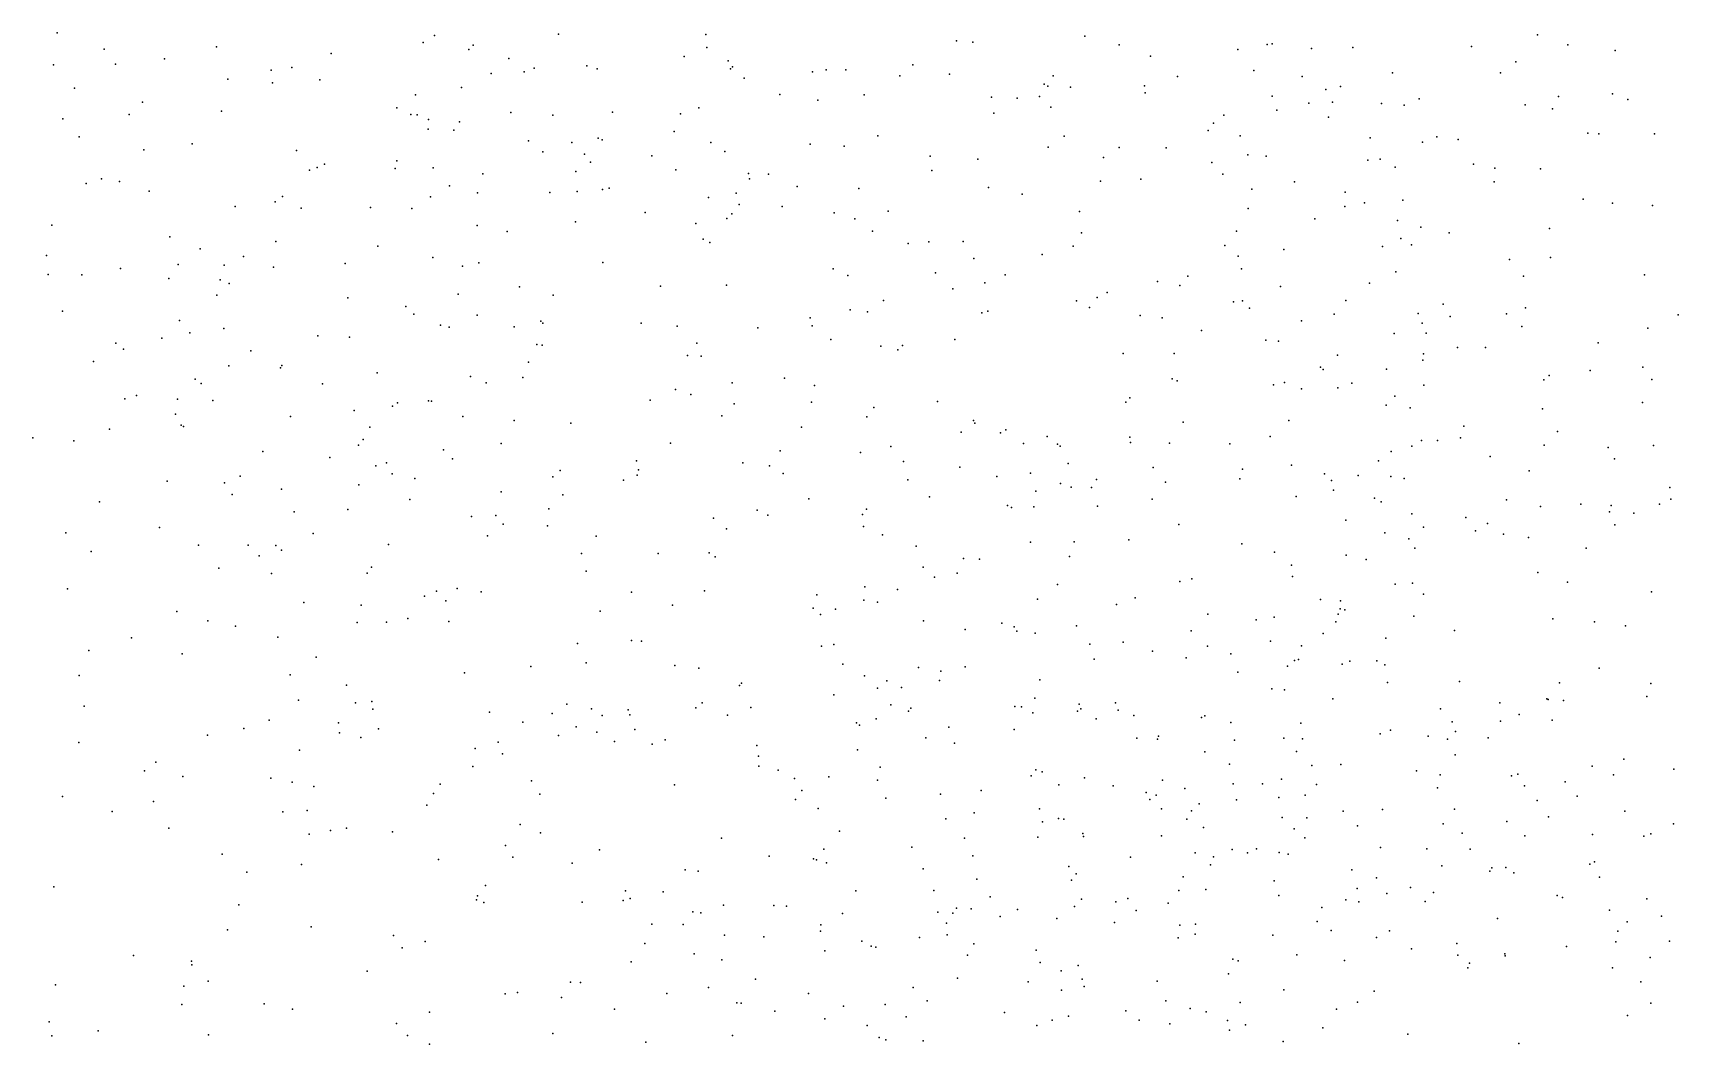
# Model space of a CAD drawing. Header units: metres. Extents: x -25 to 25, y -27.7 to 27.8.
# Drawn here: x 10.821 to 13.638, y -12.13 to -10.398 of the extents above; entities that cross this region are included whole.
import ezdxf

# ---------------------------------------------------------------- set-up
doc = ezdxf.new("R2010")
doc.units = ezdxf.units.M

msp = doc.modelspace()

# ---------------------------------------------------------------- linework, layer by layer
for p in [(10.8628, -10.398, 3.4108), (11.1354, -10.4219, 16.1214), (11.4894, -10.4142, 5.8143), (11.509, -10.4025, 3.6937), (11.5752, -10.419, -11.3061), (11.7215, -10.4002, -7.0983), (11.9736, -10.4009, -19.6477), (12.4028, -10.4116, 10.1329), (12.4309, -10.4138, -20.0808), (12.6222, -10.4036, 4.6387), (12.681, -10.4186, 15.8109), (12.9345, -10.4179, 4.0782), (12.943, -10.4166, 6.306), (13.2847, -10.4215, 16.6346), (13.3977, -10.4012, -7.805), (13.4497, -10.4184, 16.7118), (10.9432, -10.4257, 9.9152), (11.0468, -10.4427, -6.8816), (11.332, -10.4333, 9.7345), (11.5679, -10.4267, 5.1676), (11.6362, -10.4418, 13.3224), (11.9364, -10.4385, 10.2882), (11.9752, -10.4229, 13.9587), (12.0119, -10.4458, 13.6585), (12.7348, -10.4377, -20.2729), (12.8846, -10.4266, 2.7662), (13.0107, -10.4247, 3.6458), (13.0812, -10.423, 3.2635), (13.3604, -10.4473, -7.3623), (13.5305, -10.4283, 10.768), (10.8564, -10.4529, 2.2303), (10.9629, -10.4514, 1.5751), (11.1552, -10.4774, -20.3938), (11.2294, -10.462, -11.3904), (11.2649, -10.4572, -7.0926), (11.3128, -10.4785, 2.7569), (11.6058, -10.4673, 5.9591), (11.6624, -10.465, 13.823), (11.6794, -10.4587, 5.0634), (11.77, -10.4545, 10.4057), (11.7875, -10.4593, 3.5753), (12.0159, -10.4594, 2.7331), (12.0193, -10.4564, 4.7741), (12.0391, -10.4757, 8.9251), (12.1561, -10.4647, 4.6867), (12.1796, -10.4614, 2.6662), (12.2135, -10.4614, -19.9388), (12.3059, -10.4718, 9.0921), (12.3279, -10.4526, 4.6145), (12.3907, -10.4689, -7.1001), (12.568, -10.4714, 9.6287), (12.7812, -10.4726, 2.6389), (12.912, -10.4623, 4.2796), (12.9944, -10.4729, -7.1828), (13.1493, -10.4667, 16.4361), (13.334, -10.4663, 10.0709), (10.8927, -10.4926, 16.2535), (11.2316, -10.4834, -11.8614), (11.4765, -10.5043, -7.2462), (11.5552, -10.4913, 9.5342), (12.1005, -10.5035, 15.5269), (12.2446, -10.5042, 3.326), (12.5447, -10.5068, 15.7386), (12.5529, -10.4861, 2.5811), (12.5589, -10.4895, 4.5703), (12.5982, -10.4908, 10.1226), (12.7245, -10.4889, 4.8349), (12.726, -10.5008, 6.2943), (12.9434, -10.5066, 15.9984), (13.0352, -10.4951, 3.8209), (13.0602, -10.4898, 16.1247), (13.4334, -10.5067, -1.8478), (13.5259, -10.5024, -8.0121), (11.0088, -10.5165, -7.2576), (11.1445, -10.5323, 9.8362), (11.4445, -10.5263, -11.1452), (11.6399, -10.5346, -6.1271), (11.8139, -10.5337, 6.0665), (11.9617, -10.5264, -6.4443), (12.1652, -10.5135, 10.1219), (12.4629, -10.5083, 9.4586), (12.4669, -10.5355, 4.4075), (12.5064, -10.5098, 4.1766), (12.5644, -10.5253, -7.9124), (12.9512, -10.5301, 3.4854), (13.006, -10.5185, 3.0373), (13.0467, -10.5164, 2.8751), (13.1304, -10.5187, 3.1438), (13.169, -10.5221, 10.5059), (13.1951, -10.5112, -2.0545), (13.3766, -10.5211, 10.6568), (13.4235, -10.5279, 6.1893), (13.5525, -10.5123, -20.6649), (10.8723, -10.5455, -5.8912), (10.9859, -10.5378, 2.0471), (11.4686, -10.5378, 10.4614), (11.4793, -10.5382, -11.6012), (11.4982, -10.563, 5.2813), (11.4984, -10.5463, 2.7846), (11.5515, -10.5503, 15.8983), (11.7116, -10.5387, 9.3231), (11.9304, -10.5364, 15.564), (12.843, -10.5525, -8.2955), (12.8605, -10.5388, 4.4411), (13.0395, -10.5424, -8.4112), (10.9007, -10.5762, -11.4963), (11.0941, -10.5883, 10.3711), (11.5418, -10.5649, -20.2887), (11.6698, -10.5827, 2.783), (11.7441, -10.586, 15.7423), (11.7893, -10.5785, 13.4521), (11.7959, -10.5813, -11.181), (11.9195, -10.5668, 8.983), (11.982, -10.586, 3.4113), (12.1521, -10.5888, -7.4315), (12.2103, -10.5918, 6.0984), (12.2682, -10.5746, 15.5856), (12.587, -10.5752, 6.2567), (12.8335, -10.5654, 10.2168), (12.8887, -10.5744, 4.9965), (13.111, -10.5776, 3.5826), (13.2009, -10.5852, -8.6534), (13.2251, -10.5761, 16.3232), (13.2616, -10.5807, 9.9957), (13.4836, -10.5695, 5.0691), (13.5025, -10.5707, 10.0883), (13.5977, -10.571, 6.066), (11.0113, -10.5981, 9.9783), (11.2724, -10.5993, -7.4483), (11.4443, -10.6173, 9.5846), (11.6944, -10.6018, 13.7356), (11.7657, -10.6058, 9.1897), (11.7759, -10.6196, 5.019), (11.881, -10.6084, 2.7282), (12.006, -10.6011, 6.0989), (12.3575, -10.6094, -20.1601), (12.439, -10.6145, 9.2745), (12.5599, -10.5939, 3.946), (12.6542, -10.6117, -8.1683), (12.6815, -10.5944, -7.1342), (12.762, -10.5948, 15.8492), (12.8397, -10.62, -1.9133), (12.9013, -10.6069, 2.6372), (12.9329, -10.609, -8.6205), (13.1071, -10.6163, 3.9366), (13.1283, -10.6142, 9.9211), (10.9387, -10.6481, 3.0603), (11.2947, -10.6332, 10.3794), (11.3083, -10.6286, 16.1182), (11.3205, -10.6231, 5.5623), (11.4414, -10.6302, 16.0289), (11.5065, -10.6294, 6.1084), (11.5917, -10.6396, 9.394), (11.7509, -10.6354, -11.562), (11.922, -10.6325, 13.9919), (12.0468, -10.6386, 8.7686), (12.0481, -10.6478, -6.7373), (12.0808, -10.6403, 15.6077), (12.3603, -10.6335, 6.1744), (12.8587, -10.6399, 9.755), (13.1541, -10.6279, 3.1871), (13.2879, -10.6229, 6.2704), (13.3244, -10.6297, -20.5526), (13.4028, -10.6307, 16.3446), (10.9127, -10.6558, 2.4401), (10.9696, -10.6526, 2.6221), (11.0206, -10.6693, 16.2806), (11.5347, -10.6602, 10.3892), (11.5824, -10.6718, 5.1972), (11.7062, -10.6715, -7.4073), (11.7532, -10.6697, 10.3118), (11.7964, -10.6664, 6.2091), (11.8081, -10.6638, 13.8822), (12.0256, -10.6723, 13.697), (12.13, -10.6614, 2.6073), (12.2353, -10.6648, 8.8383), (12.4576, -10.6628, 2.4829), (12.5151, -10.6741, 3.1597), (12.6495, -10.6521, 9.5455), (12.7185, -10.6486, 3.6949), (12.9087, -10.6659, 6.3177), (12.9814, -10.6532, 15.9461), (13.0682, -10.6706, -20.4404), (13.3233, -10.6532, 16.2103), (11.1675, -10.6955, 9.894), (11.236, -10.6872, 2.6626), (11.2486, -10.6781, 5.8179), (11.2804, -10.698, -12.0169), (11.3996, -10.697, 2.7083), (11.4704, -10.6991, 3.4296), (11.5022, -10.6791, -11.7612), (11.978, -10.6801, 10.1368), (12.0304, -10.692, 4.8835), (12.1044, -10.6955, 6.1734), (12.286, -10.7034, 4.7965), (12.6135, -10.7042, -20.3252), (12.9024, -10.6986, -7.2042), (13.0676, -10.6952, 4.3502), (13.1016, -10.689, -2.168), (13.1667, -10.6844, -8.8434), (13.4755, -10.6828, -8.6965), (13.5262, -10.6898, 6.1458), (13.5942, -10.6939, 11.0089), (10.8539, -10.7275, 10.2796), (11.5819, -10.7281, 2.7497), (11.7504, -10.7214, -20.1799), (11.8694, -10.7056, 13.654), (11.9564, -10.7245, -6.5271), (12.0095, -10.7162, -11.4337), (12.0181, -10.7077, -20.066), (12.1935, -10.7062, 10.0345), (12.2285, -10.7166, 15.6336), (13.0162, -10.7168, 10.3768), (13.1579, -10.7195, 3.7196), (13.1976, -10.7307, 3.3194), (11.0558, -10.7476, 10.031), (11.2375, -10.7552, 3.2788), (11.6334, -10.7381, -6.1975), (11.9688, -10.7512, 6.2517), (11.9806, -10.7573, -11.1645), (12.2591, -10.7377, -7.725), (12.3199, -10.7589, 8.9831), (12.3556, -10.756, 9.9899), (12.4141, -10.7553, 9.1145), (12.6169, -10.7407, 2.4629), (12.8821, -10.7378, -8.8784), (13.1636, -10.7503, 3.9928), (13.2461, -10.7404, 5.1187), (13.4183, -10.733, 10.8196), (10.8443, -10.7791, -11.9975), (11.1078, -10.7677, -11.1554), (11.182, -10.7813, -20.5089), (11.4119, -10.7632, 6.1471), (11.5061, -10.7829, -11.0502), (12.4326, -10.7845, 4.7939), (12.5493, -10.7779, -7.1717), (12.6023, -10.7633, 6.3223), (12.8622, -10.7623, 10.2267), (12.8849, -10.7804, 9.6556), (12.9635, -10.769, 4.5359), (13.1323, -10.7637, -13.9062), (13.1818, -10.7613, 10.5626), (13.3498, -10.786, 16.1175), (13.4198, -10.783, 9.9517), (10.8476, -10.8121, 2.6029), (10.9051, -10.8124, -6.0753), (10.9713, -10.8015, -7.4978), (11.0699, -10.7946, 2.2101), (11.1486, -10.7959, 10.3103), (11.2333, -10.7994, 5.5493), (11.3558, -10.7929, -7.5912), (11.5569, -10.7978, -20.3547), (11.5849, -10.7917, 9.215), (11.7971, -10.7916, 10.2119), (12.1914, -10.8024, 6.2848), (12.2167, -10.8136, 2.5505), (12.3665, -10.8091, 6.3242), (12.4859, -10.8125, 9.2585), (12.7988, -10.8149, 4.6807), (12.8906, -10.8021, 3.4908), (13.1548, -10.8075, -9.1138), (13.3735, -10.8145, -8.9598), (13.581, -10.8126, 10.0307), (11.054, -10.8188, 1.3792), (11.1421, -10.8209, 1.8804), (11.1572, -10.8274, 5.6887), (11.5495, -10.8454, 10.2812), (11.6544, -10.8333, 8.9638), (11.896, -10.8319, 3.2999), (12.0088, -10.8303, -6.8522), (12.3965, -10.8363, 15.673), (12.4512, -10.8259, 2.4582), (12.6609, -10.8425, -8.4508), (12.7469, -10.8239, 9.518), (12.7852, -10.831, 6.3256), (12.9576, -10.8322, -14.053), (13.1101, -10.8266, 2.767), (11.1362, -10.8471, 2.6323), (11.3604, -10.8521, 5.382), (11.4601, -10.8665, 9.4664), (11.7124, -10.8473, 15.8826), (12.2205, -10.8724, 15.6799), (12.2775, -10.8565, 4.863), (12.6081, -10.857, 15.731), (12.6302, -10.8683, -2.235), (12.6435, -10.8515, 3.0968), (12.8772, -10.8585, 5.044), (12.8925, -10.8569, 2.5504), (12.9046, -10.8694, -13.8145), (13.0693, -10.8566, 3.3029), (13.2362, -10.8629, -2.1738), (13.377, -10.8692, 6.2727), (10.8722, -10.8748, -20.6027), (11.0724, -10.8909, 2.6371), (11.4737, -10.8796, 6.2875), (11.5193, -10.8989, 16.0557), (11.5821, -10.8816, -7.5831), (11.6456, -10.9015, 5.1743), (11.6911, -10.892, 2.7735), (11.6947, -10.8953, -11.0008), (11.8629, -10.8955, 6.3908), (11.9242, -10.9005, 4.9748), (12.1522, -10.8859, -7.1614), (12.1554, -10.9001, 8.7784), (12.2503, -10.8758, 8.9106), (12.4464, -10.8775, 4.0495), (12.4566, -10.8745, -8.0441), (12.7172, -10.8822, -8.6647), (12.7548, -10.8862, 15.787), (12.9935, -10.8911, 2.9549), (13.0496, -10.8801, 9.6859), (13.1935, -10.8788, 3.8198), (13.2, -10.8955, 9.7792), (13.2482, -10.8836, -7.348), (13.3446, -10.8792, -13.6363), (13.3705, -10.9011, 10.8793), (13.6383, -10.8809, -8.9295), (10.9631, -10.9297, 2.616), (11.042, -10.921, 16.3109), (11.0901, -10.9121, 10.0778), (11.1481, -10.9042, 5.9359), (11.3093, -10.9171, 10.2297), (11.3634, -10.9191, 16.1604), (11.5343, -10.9022, 2.752), (11.958, -10.9293, 2.6935), (12.0625, -10.9032, 15.7354), (12.1877, -10.9233, 3.2054), (12.4001, -10.9232, 4.4216), (12.8222, -10.9081, -2.3149), (12.9322, -10.9244, -9.2953), (12.9539, -10.9262, 15.847), (13.1521, -10.9131, 4.3358), (13.2069, -10.9125, 3.0349), (13.5012, -10.929, 9.934), (13.5867, -10.9036, -20.6759), (10.9763, -10.9398, -6.2613), (11.1944, -10.9429, 16.2573), (11.684, -10.9318, 10.1273), (11.6935, -10.9332, 3.2344), (11.9419, -10.9507, -7.0643), (11.9655, -10.9517, 10.0354), (12.273, -10.9349, -20.2413), (12.3023, -10.9411, 6.4046), (12.3101, -10.9336, -7.8337), (12.6884, -10.9472, 2.4707), (12.7756, -10.9474, -8.9913), (13.0551, -10.9502, -13.6706), (13.2025, -10.9478, 4.01), (13.2605, -10.937, 10.7536), (13.3086, -10.9369, -9.4173), (10.9252, -10.9611, -11.2063), (11.1569, -10.9684, 5.542), (11.2452, -10.9719, 2.6765), (11.2474, -10.968, -6.4386), (11.4109, -10.9801, 9.7603), (11.6699, -10.9623, -20.2799), (13.0261, -10.9706, -2.4147), (13.0308, -10.9749, -1.8588), (13.1388, -10.9742, 15.9215), (13.2014, -10.9586, -9.6801), (13.4173, -10.9852, 11.0254), (13.4876, -10.9765, 16.1386), (13.5779, -10.9706, 11.3297), (11.0991, -10.991, -20.5634), (11.1093, -10.9986, -11.9809), (11.3172, -10.999, 10.0324), (11.5707, -10.9864, 8.8341), (11.5972, -10.9974, -11.8252), (11.6602, -10.9886, -6.6849), (11.9215, -11.0087, 15.8329), (12.0185, -10.9974, -7.3674), (12.1083, -10.9895, 6.4207), (12.1594, -11.0022, -7.5856), (12.7719, -10.9909, -7.2916), (12.7804, -10.9943, 10.1888), (12.9454, -11.001, 4.6194), (12.9641, -10.9969, -20.4418), (12.9935, -11.0075, 6.3272), (13.0558, -11.0063, -9.8508), (13.0796, -10.9979, 2.7483), (13.2032, -11.0017, 3.239), (13.4082, -10.9923, -9.5937), (13.5934, -10.992, -9.3914), (10.9789, -11.0251, 1.3068), (10.9984, -11.0193, -7.4603), (11.0687, -11.0253, 5.8701), (11.1296, -11.0276, -11.0935), (11.4368, -11.0377, 9.5025), (11.4453, -11.0319, -6.6614), (11.4985, -11.0282, 3.0908), (11.5039, -11.0289, -20.4063), (11.8784, -11.0272, -11.7698), (11.948, -11.0172, 6.4461), (12.0219, -11.0335, -20.1703), (12.1547, -11.0305, -11.6537), (12.2613, -11.0397, 9.0144), (12.3703, -11.0294, -10.9299), (12.6924, -11.0305, 9.3856), (12.6997, -11.023, 15.6986), (13.1386, -11.0355, 10.662), (13.1534, -11.0205, 2.9125), (13.1795, -11.0404, 3.6139), (13.4059, -11.0422, -7.4132), (13.5773, -11.0314, 6.2049), (11.0655, -11.0512, 5.651), (11.0754, -11.07, 1.6293), (11.2623, -11.0549, -7.5712), (11.3713, -11.0448, 5.4066), (11.5572, -11.0553, 6.3872), (11.6454, -11.0621, -7.3822), (11.7423, -11.0667, 6.4625), (12.0007, -11.0542, 8.6871), (12.2494, -11.0556, 9.9867), (12.4317, -11.0622, 10.0219), (12.4343, -11.0668, 4.6089), (12.7907, -11.0646, -14.0926), (12.9717, -11.0621, 10.4582), (10.8213, -11.0917, -11.9388), (10.8911, -11.0967, -7.2838), (10.9527, -11.0771, -6.5589), (11.0789, -11.0725, 16.3021), (11.3866, -11.0943, -10.9897), (11.3983, -11.0733, 16.1391), (12.1373, -11.0737, 4.9254), (12.4107, -11.0819, 4.1565), (12.4781, -11.0832, 3.0989), (12.487, -11.0781, 2.4848), (12.5582, -11.0893, -10.843), (12.6995, -11.0905, -8.8386), (12.94, -11.0895, 3.4397), (13.1991, -11.0964, 3.8335), (13.2264, -11.0965, 6.3556), (13.2657, -11.0917, 5.1783), (13.2717, -11.0715, 15.9839), (13.432, -11.0807, 11.1605), (11.2151, -11.1153, 5.5139), (11.3296, -11.1253, 2.8423), (11.3789, -11.1041, 2.7676), (11.5245, -11.1123, 9.9074), (11.6229, -11.1013, 8.7447), (11.9129, -11.1007, 9.9407), (12.1006, -11.1139, 15.8063), (12.2383, -11.1167, 2.5985), (12.2902, -11.1064, -11.4668), (12.5175, -11.1015, 15.6775), (12.5755, -11.1025, 4.8381), (12.5802, -11.1061, -10.4906), (12.7005, -11.0997, -2.3365), (12.7675, -11.1006, 4.7445), (12.871, -11.1017, 10.3355), (13.1472, -11.115, -14.1486), (13.1825, -11.106, 9.6434), (13.3166, -11.1236, 10.9605), (13.409, -11.1044, 16.0732), (13.5183, -11.108, 11.4149), (13.5964, -11.1047, -9.6215), (11.4085, -11.1396, -7.3753), (11.4267, -11.1348, 9.6235), (11.4365, -11.1532, 9.1632), (11.5399, -11.1276, -7.1623), (11.7241, -11.1479, 2.8898), (11.8548, -11.1313, 5.1069), (11.8583, -11.1465, 8.6715), (12.0366, -11.1348, 2.7442), (12.0824, -11.1397, 8.7865), (12.1057, -11.1527, 6.4712), (12.3118, -11.132, 4.8946), (12.4085, -11.1419, -20.3255), (12.5295, -11.1521, -2.0519), (12.5937, -11.1355, 6.4446), (12.7397, -11.1427, 3.624), (12.8927, -11.1454, 15.7136), (12.9765, -11.1383, 9.5072), (13.0328, -11.1534, 15.7835), (13.1251, -11.1309, -7.2974), (13.3835, -11.1482, 9.7934), (13.5292, -11.1275, -20.6495), (11.0512, -11.1658, 5.7815), (11.1493, -11.1689, 2.7198), (11.1764, -11.1571, 6.1235), (11.2467, -11.1796, 2.607), (11.3791, -11.1723, 6.3187), (11.4753, -11.1613, 8.949), (11.7114, -11.1586, 5.2461), (11.8324, -11.1644, -20.1928), (11.8558, -11.1556, 15.8886), (12.3192, -11.1637, 6.4751), (12.4718, -11.1581, -7.7891), (12.5383, -11.1833, -8.4089), (12.5809, -11.1702, -10.1035), (12.5989, -11.1763, -8.633), (12.6339, -11.1769, -9.8812), (12.6425, -11.1628, 4.887), (12.7604, -11.1677, -9.3695), (12.8881, -11.1618, -2.4539), (13.0451, -11.1648, 2.7916), (13.0482, -11.1812, 6.3894), (13.0905, -11.1562, 4.4744), (13.1462, -11.1581, 3.4326), (13.1692, -11.1616, -2.5777), (13.6241, -11.1766, 16.1707), (10.9353, -11.2015, -6.8324), (11.1623, -11.1887, -6.7855), (11.4668, -11.1974, 2.8609), (11.6233, -11.1843, 16.0034), (11.7285, -11.1893, -10.8853), (12.1499, -11.1963, 9.9489), (12.3565, -11.1928, 9.1639), (12.4903, -11.2074, -8.0027), (12.497, -11.2108, 10.0965), (12.5354, -11.2097, 2.558), (12.644, -11.2087, 15.6418), (12.7377, -11.1968, 10.2723), (12.9842, -11.1924, 10.5897), (13.1182, -11.1953, 10.7645), (13.1297, -11.2015, 3.2842), (13.3445, -11.1977, -9.9142), (13.4028, -11.2093, 11.2453), (13.4718, -11.2054, -13.6916), (13.5237, -11.2077, -7.4793), (13.6067, -11.2055, 6.3123), (13.626, -11.1967, -13.3478), (11.2687, -11.2182, -7.2354), (11.3604, -11.2147, -6.9897), (11.5721, -11.2262, 8.8415), (11.6137, -11.2246, 5.3606), (11.6265, -11.2398, 9.7853), (11.7049, -11.2135, -11.7319), (11.9869, -11.2296, 2.8686), (12.0614, -11.2155, 4.9904), (12.0798, -11.2242, -10.6915), (12.2417, -11.2233, 9.038), (12.2487, -11.2138, 15.7586), (13.0694, -11.2329, -1.9347), (13.1824, -11.222, 15.8422), (13.2748, -11.2284, -2.2667), (13.3119, -11.2383, 15.9486), (13.521, -11.2187, 5.2093), (13.5626, -11.2205, 9.9146), (10.8778, -11.2543, 2.7246), (11.0381, -11.2455, -20.5636), (11.3014, -11.2555, -20.4675), (11.5997, -11.2593, -20.3241), (11.7023, -11.2422, 6.5008), (11.786, -11.26, 2.9763), (12.0088, -11.2477, 15.8528), (12.2433, -11.2436, 2.6933), (12.276, -11.2578, 10.0159), (12.6978, -11.2667, -9.5486), (12.7837, -11.24, 9.4168), (13.1361, -11.2545, -20.4416), (13.177, -11.2649, 10.8944), (13.2021, -11.2449, 4.0983), (13.2916, -11.2508, 11.0631), (13.3394, -11.2568, -20.5297), (13.3821, -11.2622, -13.8744), (13.5301, -11.2409, 11.6977), (10.921, -11.2866, 1.3415), (11.105, -11.2754, 6.0482), (11.1899, -11.2756, 5.5898), (11.2085, -11.2938, -11.8151), (11.2372, -11.2762, 2.8155), (11.2472, -11.2843, 6.2607), (11.4304, -11.2744, 9.5551), (11.7607, -11.2896, 8.7668), (11.8917, -11.2897, 5.1536), (11.9791, -11.2885, 3.116), (11.9896, -11.2956, -11.6802), (12.3335, -11.2774, 4.4974), (12.5292, -11.2707, 9.3082), (12.5962, -11.2951, -11.2271), (12.6043, -11.27, 10.2106), (12.8913, -11.2731, 6.4434), (12.947, -11.2874, 9.4492), (13.0701, -11.2927, 3.1251), (13.1878, -11.2805, 3.9471), (13.4809, -11.2807, 16.0563), (11.1394, -11.3149, 2.081), (11.2297, -11.3241, 2.4171), (11.3934, -11.3235, 5.5393), (11.4011, -11.3131, 9.1834), (11.7688, -11.3203, 15.9217), (12.3455, -11.3134, 4.8873), (12.404, -11.3237, 3.0455), (12.4148, -11.2983, 3.9691), (12.4423, -11.2993, 4.7466), (12.9763, -11.31, -10.5331), (13.104, -11.2999, 5.1409), (13.3984, -11.3222, 9.7801), (10.8806, -11.3502, -11.9452), (11.5478, -11.3499, 3.0015), (12.246, -11.3471, -10.4416), (12.3016, -11.3514, 9.108), (12.3651, -11.3304, -10.2603), (12.5755, -11.3432, 4.8057), (12.785, -11.338, 15.5786), (12.8055, -11.3332, -11.0036), (12.9779, -11.3295, 2.9304), (13.1538, -11.3423, 9.5687), (13.1834, -11.3407, -2.696), (13.4492, -11.3391, 6.5228), (11.285, -11.3737, -10.9903), (11.3835, -11.3785, 2.9595), (11.492, -11.3632, -11.7091), (11.5126, -11.3543, 8.9478), (11.5281, -11.3711, 2.9053), (11.5886, -11.3555, 5.4734), (11.8463, -11.3562, -10.7616), (11.9167, -11.3782, 3.0805), (11.971, -11.3538, 9.8077), (12.1638, -11.3609, 8.9089), (12.2443, -11.3697, 4.3093), (12.2674, -11.3731, 2.8029), (12.5413, -11.368, -9.8561), (12.6766, -11.3772, 10.3754), (12.7088, -11.3656, -2.4228), (13.0261, -11.3684, -7.3594), (13.0604, -11.3709, 3.5895), (13.2021, -11.3593, 15.7607), (13.5925, -11.3556, 11.822), (11.0675, -11.3893, 1.7888), (11.121, -11.4054, 5.8817), (11.3764, -11.4082, 9.4604), (11.4269, -11.4076, 16.0306), (11.4631, -11.4013, 6.4836), (11.5335, -11.4065, 9.6613), (11.7924, -11.3889, 5.3506), (12.1571, -11.3837, 4.9534), (12.1698, -11.3942, 2.9214), (12.1953, -11.3853, -11.499), (12.3461, -11.4051, 15.7095), (12.8329, -11.3936, 2.8352), (12.9156, -11.4034, 10.6806), (12.9465, -11.3988, 3.0782), (13.0525, -11.4069, 3.2996), (13.0561, -11.3939, -14.0842), (13.0595, -11.3844, 6.5105), (13.0678, -11.3864, 4.4195), (13.1858, -11.3973, 2.9514), (13.4238, -11.4016, 11.5816), (13.4953, -11.4069, -7.6969), (10.9901, -11.4344, 2.9011), (11.1683, -11.4142, 6.149), (11.2406, -11.4333, 6.2996), (12.4175, -11.4203, -11.3238), (12.4803, -11.4094, 10.2099), (12.5014, -11.4157, -8.3536), (12.5061, -11.4229, -2.2999), (12.5376, -11.4262, 2.7694), (12.608, -11.4136, 15.6022), (12.8045, -11.4222, 9.3975), (13.0305, -11.427, -13.5655), (13.1377, -11.4351, -2.0285), (13.2555, -11.4218, 6.5631), (13.5483, -11.4138, -9.8251), (10.917, -11.456, 16.1856), (11.0769, -11.4619, 16.1467), (11.754, -11.4443, 8.8228), (11.8463, -11.4387, 6.5426), (11.8633, -11.4398, 9.7279), (12.1717, -11.4486, -20.1066), (12.1926, -11.4457, 3.0459), (12.6308, -11.4451, 9.3299), (12.6884, -11.4416, -9.3379), (12.7382, -11.4573, -1.9194), (12.8326, -11.4484, 3.4662), (12.8726, -11.4616, 3.2132), (12.9405, -11.4402, 3.4213), (12.9934, -11.4482, 2.8332), (11.3061, -11.4675, 5.677), (11.674, -11.4835, 5.5346), (11.7684, -11.4774, -20.1892), (11.9206, -11.4819, 15.866), (11.9617, -11.4864, 8.7618), (12.2083, -11.4795, 9.9072), (12.3378, -11.4853, 6.3452), (12.3757, -11.4917, -1.958), (12.4176, -11.484, 9.1816), (12.6385, -11.4706, -20.3094), (12.7959, -11.4685, 10.5859), (12.8844, -11.4932, -10.6451), (12.9694, -11.4826, -20.3433), (12.9814, -11.4733, -2.6759), (12.9885, -11.4715, 9.4417), (13.0632, -11.4794, 3.7621), (13.0763, -11.4745, -10.2057), (13.1224, -11.4739, 3.9538), (13.1363, -11.4806, 15.5573), (13.5029, -11.4862, -13.4071), (10.9007, -11.4988, -20.522), (11.2619, -11.4976, 3.0362), (11.3581, -11.5154, 2.5618), (11.5604, -11.4941, -10.8734), (12.031, -11.5157, 5.1755), (12.0346, -11.512, 9.7717), (12.2452, -11.4994, 6.1584), (12.2675, -11.5208, 4.7515), (12.2836, -11.508, 9.0498), (12.3084, -11.5195, 4.8874), (12.3736, -11.5075, 3.0122), (12.5453, -11.5061, 4.7525), (13.1408, -11.5107, 9.5511), (13.2641, -11.5091, -14.1014), (13.435, -11.5113, 6.7109), (13.5918, -11.5123, 15.9481), (11.2761, -11.541, -11.7356), (11.3737, -11.5456, -20.4099), (11.4017, -11.5431, 3.1755), (11.7354, -11.548, 15.8798), (11.9671, -11.5455, 6.1063), (12.1928, -11.5319, 5.9156), (12.2903, -11.5489, -2.2373), (12.537, -11.5377, 6.1427), (12.6128, -11.5481, 3.5171), (12.6751, -11.5454, 3.2252), (12.9428, -11.5219, 3.5982), (12.9644, -11.5236, 10.7917), (13.0472, -11.5386, 5.1522), (13.3331, -11.5458, -9.9226), (13.4138, -11.5389, 11.4808), (13.4158, -11.54, 9.8023), (13.4418, -11.5414, 5.2339), (13.5849, -11.5351, -7.9898), (10.909, -11.5512, 1.3374), (11.2259, -11.5754, 5.8499), (11.4033, -11.5568, 9.5042), (11.6033, -11.5617, 5.657), (11.7103, -11.564, 9.6241), (11.7776, -11.5562, 5.6815), (11.7959, -11.5674, 2.9378), (11.8403, -11.5574, 3.306), (11.8433, -11.5661, -10.7871), (11.9565, -11.5543, 6.2629), (12.0104, -11.5666, 5.3817), (12.0508, -11.5539, 5.7026), (12.2651, -11.573, 3.2572), (12.3203, -11.5601, -10.2873), (12.3246, -11.555, 5.7864), (12.5028, -11.5517, 15.6015), (12.5138, -11.5526, 4.9682), (12.5334, -11.5629, 3.1652), (12.6101, -11.5599, -8.8105), (12.6159, -11.556, -8.0886), (12.6418, -11.5733, -9.6563), (12.6794, -11.5583, 4.661), (12.7061, -11.5671, 6.312), (12.8223, -11.5707, -10.9305), (12.8278, -11.5678, 6.5122), (13.2316, -11.5558, -2.1745), (13.3344, -11.5768, -2.6471), (13.3659, -11.5659, 11.3274), (13.4226, -11.5752, 15.7197), (11.12, -11.6008, 1.9378), (11.1826, -11.5898, 3.1428), (11.3448, -11.5801, 6.3946), (11.3464, -11.5971, 9.3475), (11.3829, -11.6052, 9.1195), (11.4131, -11.59, 15.9321), (11.6604, -11.5787, 8.9236), (11.7212, -11.6019, 5.8379), (11.7513, -11.5866, 6.6328), (11.787, -11.5958, 6.058), (11.8519, -11.5916, 8.7968), (12.2315, -11.5798, 8.9127), (12.2368, -11.5841, 5.6361), (12.3505, -11.6056, 2.9023), (12.3896, -11.5876, -20.083), (12.5017, -11.5915, 10.2487), (12.7484, -11.6025, -7.8831), (12.8727, -11.5795, -10.4367), (12.9925, -11.5807, 6.5721), (13.1281, -11.5986, 10.9542), (13.1456, -11.5925, -13.4598), (13.2101, -11.6027, 15.3626), (13.2513, -11.5783, 6.6944), (13.257, -11.5948, 2.8218), (13.313, -11.6059, 15.5036), (10.9002, -11.6135, 3.1412), (11.2776, -11.627, -11.1925), (11.5786, -11.6241, 9.5543), (11.6181, -11.6131, 2.8034), (11.6253, -11.6329, 5.9657), (11.8174, -11.6121, 6.3455), (11.8819, -11.6165, 9.6605), (11.9037, -11.6088, 6.4823), (12.0606, -11.6185, -11.554), (12.2332, -11.6261, 3.8478), (12.3994, -11.6145, 5.6529), (12.7113, -11.6061, 15.4163), (12.7468, -11.6077, 6.1338), (12.8278, -11.6295, 9.3595), (12.8785, -11.6096, -13.7414), (12.9634, -11.6062, 3.7758), (12.9848, -11.6291, 4.3255), (12.9949, -11.6076, 15.2574), (13.2435, -11.608, -20.3259), (11.0121, -11.6619, -20.4452), (11.0318, -11.6471, -11.8954), (11.5748, -11.6545, 15.8516), (12.0635, -11.6373, 4.2083), (12.0642, -11.654, -10.7469), (12.0972, -11.6609, 4.6617), (12.2718, -11.656, -11.3581), (12.5384, -11.6604, -1.9064), (12.8703, -11.6507, 6.3438), (13.0112, -11.6533, -7.5788), (13.0609, -11.6514, 3.1787), (13.1902, -11.6622, 15.1432), (13.2565, -11.6346, 9.6826), (13.4911, -11.6544, 11.3937), (13.5455, -11.6421, -20.5311), (13.6312, -11.6591, -9.7521), (11.0778, -11.6716, 3.2512), (11.2287, -11.6748, 3.3159), (11.2655, -11.6818, 2.2039), (11.3021, -11.6892, 6.0257), (11.5186, -11.6851, 6.1522), (11.6751, -11.6794, 6.4509), (11.9196, -11.686, 15.8079), (12.1251, -11.6752, -19.9354), (12.1842, -11.6722, 8.791), (12.2676, -11.678, 5.2885), (12.5305, -11.6707, -2.5179), (12.5492, -11.6636, 2.8053), (12.5779, -11.6864, 4.6438), (12.6219, -11.6744, 10.4653), (12.6711, -11.6878, 5.8034), (12.7553, -11.6783, -10.6544), (12.8763, -11.6843, 6.1775), (12.9266, -11.6843, 10.7525), (12.9592, -11.6766, 9.4289), (13.0193, -11.6853, -20.1952), (13.2311, -11.6692, -7.5874), (13.3531, -11.6705, -13.5294), (13.3641, -11.6676, 6.8556), (13.3755, -11.6879, 15.2972), (13.445, -11.6812, -7.9154), (13.5277, -11.6692, 15.6207), (10.8719, -11.7059, 3.41), (11.0276, -11.7146, 3.4085), (11.5075, -11.701, 2.6112), (11.6895, -11.7023, 3.4339), (12.1271, -11.7113, -2.1606), (12.1379, -11.696, -1.9194), (12.282, -11.7091, -10.7043), (12.3756, -11.7019, 3.463), (12.4452, -11.6959, 9.0792), (12.7273, -11.699, 3.6176), (12.7339, -11.711, 10.5832), (12.7447, -11.7036, 4.5218), (12.7939, -11.6924, -9.4081), (12.818, -11.7186, 5.9479), (12.882, -11.7117, 3.2781), (12.9546, -11.7079, 3.9815), (12.9998, -11.704, -2.767), (13.2266, -11.6912, 14.9766), (13.3969, -11.7127, 14.976), (13.4653, -11.7058, 14.8245), (10.9573, -11.7321, 15.9748), (11.2492, -11.7323, -20.403), (11.2907, -11.7301, 9.234), (11.4956, -11.7207, 3.4568), (12.166, -11.7269, 9.7665), (12.3844, -11.7446, -10.4527), (12.4329, -11.7341, 5.4461), (12.5448, -11.7271, 5.5967), (12.5775, -11.744, 3.5805), (12.5864, -11.745, 9.1695), (12.7537, -11.7274, 2.6609), (12.7973, -11.7447, -9.6203), (12.8054, -11.7307, 15.2008), (12.9603, -11.7421, -9.1717), (13.0025, -11.7427, 6.5662), (13.0648, -11.7313, 14.9222), (13.1322, -11.7283, 5.2037), (13.2557, -11.7279, 2.3608), (13.4166, -11.7407, 7.0167), (13.5469, -11.731, 15.3143), (11.0543, -11.7603, 1.5333), (11.2942, -11.7708, 3.5162), (11.331, -11.7641, 15.8356), (11.3585, -11.7604, -11.7421), (11.4371, -11.7665, 9.148), (11.6555, -11.7541, -11.7167), (11.6902, -11.7682, 8.9377), (12.2025, -11.7656, -11.1035), (12.5499, -11.7493, 10.348), (12.6189, -11.7695, -10.8783), (12.62, -11.7749, -19.982), (12.7535, -11.7737, 9.2513), (12.8257, -11.7592, -20.0879), (12.9807, -11.7613, -13.8795), (13.0893, -11.7566, 10.8794), (13.2363, -11.753, 6.8847), (13.2685, -11.7687, -2.5538), (13.3451, -11.7487, -13.7903), (13.3756, -11.7734, 5.2377), (13.4918, -11.7713, 11.2458), (13.5797, -11.774, 14.4926), (13.5918, -11.7698, 7.1943), (13.6302, -11.7532, 15.1032), (11.6304, -11.7902, 9.466), (11.7914, -11.7973, -20.12), (12.0005, -11.7773, 4.4238), (12.1757, -11.7965, 2.769), (12.3263, -11.7931, 8.8649), (12.4166, -11.7774, -11.0139), (12.5419, -11.7757, -10.1223), (12.8114, -11.8028, 3.8686), (12.8747, -11.797, 4.0835), (12.901, -11.8028, -9.8739), (12.9165, -11.7958, -7.7679), (12.9553, -11.8022, 6.0031), (12.9993, -11.7771, -13.3898), (13.129, -11.7936, -9.0229), (13.2082, -11.796, -14.0186), (13.2823, -11.7965, 11.0036), (11.1454, -11.8051, 1.848), (11.2811, -11.8226, -11.3601), (11.5158, -11.814, -11.2207), (11.6433, -11.8099, 15.769), (11.7445, -11.8203, 2.6897), (12.0817, -11.8082, 3.5263), (12.1576, -11.8131, -1.7419), (12.1628, -11.8147, 8.6455), (12.1801, -11.8197, 3.7815), (12.3455, -11.8299, 9.9191), (12.4308, -11.8078, 2.7087), (12.5951, -11.826, -8.4887), (12.7007, -11.81, -9.9868), (12.8374, -11.8234, 5.1593), (12.843, -11.8095, -8.7433), (12.9707, -11.8048, 2.4233), (13.2338, -11.8247, 2.9041), (13.3194, -11.8286, 14.6999), (13.3433, -11.8278, 2.721), (13.4874, -11.822, 2.3602), (13.495, -11.8179, -20.3416), (11.1875, -11.8357, 3.6193), (11.596, -11.8588, 9.0849), (11.9384, -11.832, 15.7214), (11.9603, -11.8341, 9.5751), (12.4374, -11.8476, 5.0389), (12.5994, -11.8494, -19.7313), (12.6077, -11.8385, 4.4824), (12.7909, -11.8436, 5.7243), (12.9465, -11.8506, -2.1274), (13.0798, -11.832, 6.4001), (13.122, -11.8456, 14.7911), (13.3161, -11.8343, -20.1989), (13.3572, -11.8367, -9.7651), (13.5037, -11.8444, -8.0601), (10.8569, -11.8608, 16.003), (11.5811, -11.8834, 9.2804), (11.5826, -11.8762, 2.4981), (11.5934, -11.8877, -20.2163), (11.7619, -11.8873, 15.7064), (11.8318, -11.8845, -11.2557), (11.8362, -11.8675, 6.782), (11.8438, -11.8807, 8.781), (11.9002, -11.8694, -11.7275), (12.2306, -11.868, 4.9108), (12.3639, -11.8671, 3.6384), (12.4602, -11.878, 8.9265), (12.617, -11.882, 9.0839), (12.6756, -11.8868, 3.9203), (12.6959, -11.881, -1.9795), (12.7834, -11.867, -7.9402), (12.8297, -11.8657, -2.8102), (12.9545, -11.8758, 9.4633), (13.0693, -11.8831, -8.6644), (13.0888, -11.8639, 6.201), (13.0914, -11.8865, 9.6654), (13.1396, -11.8722, 6.9602), (13.1803, -11.8619, -9.392), (13.2051, -11.886, 9.8144), (13.2195, -11.8707, -13.4023), (13.4315, -11.876, 14.5766), (13.4406, -11.879, -9.1606), (13.585, -11.8816, 11.1759), (11.1741, -11.8919, 15.8534), (11.9515, -11.9036, -1.9733), (11.9652, -11.9056, 8.6576), (12.0038, -11.8925, 4.1505), (12.0899, -11.893, -11.4001), (12.1116, -11.894, -2.4885), (12.2078, -11.9065, 7.1413), (12.3706, -11.9044, 3.4656), (12.3963, -11.9058, 15.4572), (12.4026, -11.8976, 5.033), (12.4281, -11.8986, 4.6696), (12.4774, -11.9115, 3.7835), (12.5072, -11.8999, 5.2165), (12.5746, -11.9149, 10.2907), (12.6047, -11.8948, 15.2706), (12.7103, -11.9016, 4.0956), (12.765, -11.8891, 10.5179), (13.0283, -11.8965, 6.8289), (13.3292, -11.9153, 10.8046), (13.5208, -11.9007, -8.8078), (13.6101, -11.9109, 14.3947), (11.1547, -11.9346, 1.6795), (11.2977, -11.9294, 3.6815), (11.8813, -11.9247, 3.572), (11.9347, -11.9252, 6.9475), (12.0057, -11.9439, -2.2912), (12.1701, -11.9366, 6.9532), (12.1705, -11.9259, 9.7025), (12.3854, -11.923, -2.7652), (12.3869, -11.9431, 4.8305), (12.6733, -11.9217, 5.4443), (12.785, -11.9267, -13.4202), (12.8112, -11.942, -19.8304), (12.8121, -11.9248, 9.2613), (12.9442, -11.9434, 5.7947), (13.0205, -11.9203, -2.7272), (13.0444, -11.9356, 10.5798), (13.144, -11.9364, -2.4059), (13.5351, -11.9367, 5.2486), (13.5512, -11.9207, 7.2429), (11.4385, -11.9445, 15.7022), (11.4538, -11.9655, -11.3709), (11.4928, -11.9545, 3.6483), (11.8693, -11.9582, -1.6069), (12.0728, -11.9468, 3.6289), (12.1771, -11.9703, 15.5603), (12.2405, -11.954, 8.6063), (12.2564, -11.9627, 3.7227), (12.2648, -11.9641, 7.3316), (12.3394, -11.9479, 6.9879), (12.4323, -11.9587, 7.2896), (12.5389, -11.9695, 4.2632), (12.7821, -11.9482, 2.453), (13.122, -11.9477, 7.0937), (13.1821, -11.9669, 2.1229), (13.2595, -11.9578, -7.7865), (13.4475, -11.9628, 10.189), (13.5319, -11.9549, 10.9695), (13.6235, -11.9542, 10.2566), (10.9937, -11.9783, 3.7947), (11.093, -11.988, 1.4138), (11.0933, -11.9947, -11.5198), (11.8457, -11.9891, 9.3185), (11.9537, -11.9756, 9.463), (12.0009, -11.9862, -19.7296), (12.4214, -11.9779, -19.2986), (12.5458, -11.9906, 10.1345), (12.6112, -11.9954, 7.1256), (12.8759, -11.9847, 10.3946), (12.8849, -11.9876, 14.8445), (12.9855, -11.9774, 5.2126), (13.0672, -11.9869, 10.4166), (13.261, -11.9779, 14.6485), (13.2785, -11.9999, 10.1343), (13.2811, -11.9919, 10.4075), (13.3417, -11.9756, 10.5502), (13.342, -11.9788, 7.1693), (13.5261, -11.9997, 10.3931), (13.5906, -11.9821, -8.5543), (11.1212, -12.0223, -20.2617), (11.3937, -12.0051, -11.8584), (11.7417, -12.0242, -11.8562), (11.7589, -12.025, 9.0011), (12.0588, -12.0193, 7.3123), (12.4042, -12.0172, 4.508), (12.5252, -12.0235, 5.0706), (12.5821, -12.0045, 2.5223), (12.6181, -12.0188, -8.2921), (12.7462, -12.0227, 14.9753), (12.8685, -12.0099, 5.6485), (13.5745, -12.0235, 2.168), (10.8601, -12.0288, -20.2178), (11.0799, -12.0311, -12.0392), (11.6297, -12.0443, 15.6316), (11.6513, -12.0419, 3.6813), (11.7264, -12.0506, 2.4739), (11.9067, -12.0436, 7.1437), (11.9783, -12.0334, 4.4288), (12.1492, -12.0435, -19.3783), (12.3288, -12.0336, 2.5974), (12.3524, -12.056, 15.3842), (12.5828, -12.0381, 15.1608), (12.6214, -12.0317, 5.2192), (12.761, -12.0562, 5.1696), (12.9633, -12.0372, 9.6453), (13.1179, -12.0394, 6.7805), (11.0765, -12.0623, -0.9657), (11.217, -12.0614, 3.8107), (11.266, -12.0706, 15.8031), (11.5005, -12.0754, 2.2425), (11.8169, -12.0704, -19.9082), (12.0268, -12.0597, -11.8), (12.0343, -12.0601, 8.4722), (12.0917, -12.074, 2.5838), (12.2093, -12.0654, -2.8211), (12.2806, -12.0626, 3.8643), (12.3164, -12.0838, 4.9852), (12.4847, -12.076, 7.0544), (12.5947, -12.0825, 3.2519), (12.6929, -12.0731, -19.3086), (12.8029, -12.0694, -13.186), (12.8302, -12.0749, -13.6586), (12.8886, -12.0593, 2.2972), (13.0534, -12.0703, -13.8174), (13.0891, -12.0587, 10.0592), (13.5515, -12.0813, 2.5987), (13.5914, -12.0599, -20.1878), (10.8494, -12.0922, 16.0608), (10.9333, -12.1074, -18.344), (11.4439, -12.0949, -20.1786), (11.7118, -12.112, -1.8416), (12.1771, -12.0869, -11.6539), (12.2496, -12.0987, 3.5531), (12.5403, -12.0986, -1.9037), (12.5667, -12.0893, 8.9375), (12.7154, -12.0893, 10.1726), (12.7679, -12.0957, 5.4296), (12.8665, -12.09, 9.523), (12.8701, -12.1062, -2.7641), (12.8973, -12.0972, 10.1744), (13.0298, -12.1022, -8.373), (10.8535, -12.1164, -12.5184), (11.1219, -12.1142, 15.9357), (11.4627, -12.1153, -1.302), (11.5002, -12.1303, 15.6335), (11.871, -12.1272, -2.2206), (12.0192, -12.1156, 3.7996), (12.2701, -12.1188, 8.5861), (12.2815, -12.1229, 9.6825), (12.3457, -12.1246, 4.3893), (12.9619, -12.1256, 14.7466), (13.1757, -12.1131, 14.6406), (13.3658, -12.1293, -20.0372)]:
    msp.add_point(p)

doc.saveas('drawing.dxf')
